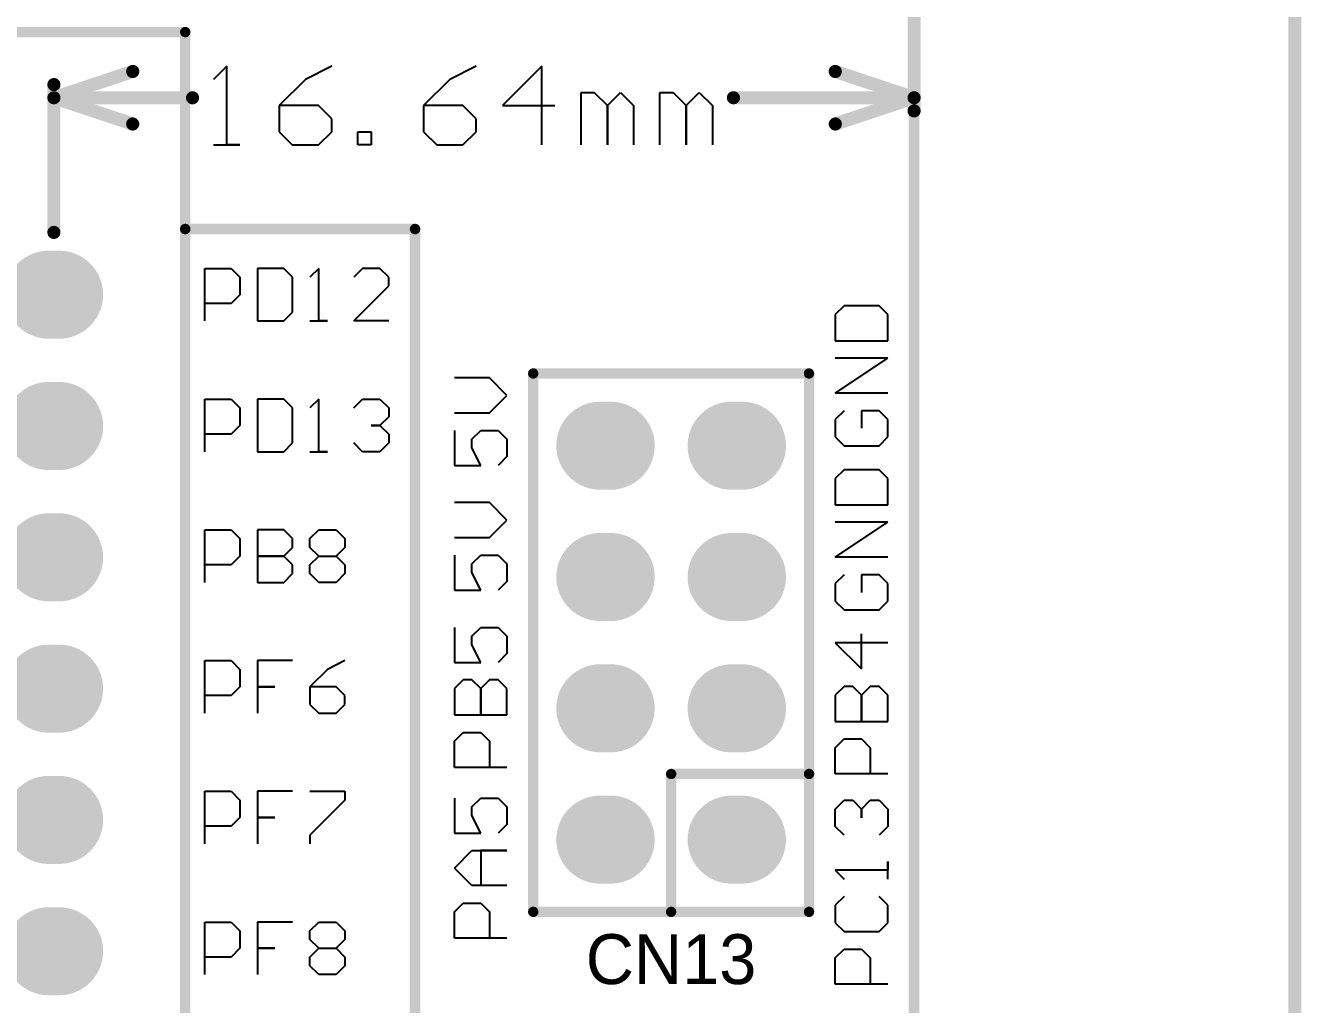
# Model space of a CAD drawing. Header units: millimetres. Extents: x -0.56 to 8.11, y -1.04 to 4.22.
# Drawn here: x 7.103 to 8.075, y 1.444 to 2.19 of the extents above; entities that cross this region are included whole.
import ezdxf

# ---------------------------------------------------------------- set-up
doc = ezdxf.new("R2010")
doc.units = ezdxf.units.MM
doc.header["$MEASUREMENT"] = 0
for name, color, linetype in [('BottomLayer', 5, 'Continuous'), ('BottomSolder', 6, 'Continuous'), ('KeepOutLayer', 6, 'Continuous'), ('MultiLayer', 9, 'Continuous'), ('PadHoleLayer', 156, 'Continuous'), ('TopLayer', 1, 'Continuous'), ('TopOverlay', 2, 'Continuous'), ('TopSolder', 216, 'Continuous')]:
    doc.layers.add(name, color=color, linetype=linetype)

# ---------------------------------------------------------------- blocks, each defined once
blk = doc.blocks.new('DC3_24P_12')
at = {"layer": 'BottomLayer', "const_width": 0.05906}
for points in [[(0.00394, 0), (-0.00394, 0)], [(0.09606, 0), (0.10394, 0)], [(-0.00394, -0.1), (0.00394, -0.1)], [(0.09606, -0.1), (0.10394, -0.1)], [(-0.00394, -0.2), (0.00394, -0.2)], [(0.09606, -0.2), (0.10394, -0.2)], [(-0.00394, -0.3), (0.00394, -0.3)], [(0.09606, -0.3), (0.10394, -0.3)], [(-0.00394, -0.4), (0.00394, -0.4)], [(0.09606, -0.4), (0.10394, -0.4)], [(-0.00394, -0.5), (0.00394, -0.5)], [(0.09606, -0.5), (0.10394, -0.5)], [(-0.00394, -0.6), (0.00394, -0.6)], [(0.09606, -0.6), (0.10394, -0.6)], [(-0.00394, -0.7), (0.00394, -0.7)], [(0.09606, -0.7), (0.10394, -0.7)], [(-0.00394, -0.8), (0.00394, -0.8)], [(0.09606, -0.8), (0.10394, -0.8)], [(-0.00394, -0.9), (0.00394, -0.9)], [(0.09606, -0.9), (0.10394, -0.9)], [(-0.00394, -1), (0.00394, -1)], [(0.09606, -1), (0.10394, -1)], [(-0.00394, -1.1), (0.00394, -1.1)], [(0.09606, -1.1), (0.10394, -1.1)]]:
    blk.add_lwpolyline(points, dxfattribs=at)
at = {"layer": 'BottomLayer', "const_width": 0.02953}
for points in [[(-0.0187, 0, 1), (0.01083, 0, 1)], [(-0.01083, 0, 1), (0.0187, 0, 1)], [(0.0813, 0, 1), (0.11083, 0, 1)], [(0.08917, 0, 1), (0.1187, 0, 1)], [(-0.0187, -0.1, 1), (0.01083, -0.1, 1)], [(-0.01083, -0.1, 1), (0.0187, -0.1, 1)], [(0.0813, -0.1, 1), (0.11083, -0.1, 1)], [(0.08917, -0.1, 1), (0.1187, -0.1, 1)], [(-0.0187, -0.2, 1), (0.01083, -0.2, 1)], [(-0.01083, -0.2, 1), (0.0187, -0.2, 1)], [(0.0813, -0.2, 1), (0.11083, -0.2, 1)], [(0.08917, -0.2, 1), (0.1187, -0.2, 1)], [(-0.0187, -0.3, 1), (0.01083, -0.3, 1)], [(-0.01083, -0.3, 1), (0.0187, -0.3, 1)], [(0.0813, -0.3, 1), (0.11083, -0.3, 1)], [(0.08917, -0.3, 1), (0.1187, -0.3, 1)], [(-0.0187, -0.4, 1), (0.01083, -0.4, 1)], [(-0.01083, -0.4, 1), (0.0187, -0.4, 1)], [(0.0813, -0.4, 1), (0.11083, -0.4, 1)], [(0.08917, -0.4, 1), (0.1187, -0.4, 1)], [(-0.0187, -0.5, 1), (0.01083, -0.5, 1)], [(-0.01083, -0.5, 1), (0.0187, -0.5, 1)], [(0.0813, -0.5, 1), (0.11083, -0.5, 1)], [(0.08917, -0.5, 1), (0.1187, -0.5, 1)], [(-0.0187, -0.6, 1), (0.01083, -0.6, 1)], [(-0.01083, -0.6, 1), (0.0187, -0.6, 1)], [(0.0813, -0.6, 1), (0.11083, -0.6, 1)], [(0.08917, -0.6, 1), (0.1187, -0.6, 1)], [(-0.0187, -0.7, 1), (0.01083, -0.7, 1)], [(-0.01083, -0.7, 1), (0.0187, -0.7, 1)], [(0.0813, -0.7, 1), (0.11083, -0.7, 1)], [(0.08917, -0.7, 1), (0.1187, -0.7, 1)], [(-0.0187, -0.8, 1), (0.01083, -0.8, 1)], [(-0.01083, -0.8, 1), (0.0187, -0.8, 1)], [(0.0813, -0.8, 1), (0.11083, -0.8, 1)], [(0.08917, -0.8, 1), (0.1187, -0.8, 1)], [(-0.0187, -0.9, 1), (0.01083, -0.9, 1)], [(-0.01083, -0.9, 1), (0.0187, -0.9, 1)], [(0.0813, -0.9, 1), (0.11083, -0.9, 1)], [(0.08917, -0.9, 1), (0.1187, -0.9, 1)], [(-0.0187, -1, 1), (0.01083, -1, 1)], [(-0.01083, -1, 1), (0.0187, -1, 1)], [(0.0813, -1, 1), (0.11083, -1, 1)], [(0.08917, -1, 1), (0.1187, -1, 1)], [(-0.0187, -1.1, 1), (0.01083, -1.1, 1)], [(-0.01083, -1.1, 1), (0.0187, -1.1, 1)], [(0.0813, -1.1, 1), (0.11083, -1.1, 1)], [(0.08917, -1.1, 1), (0.1187, -1.1, 1)]]:
    blk.add_lwpolyline(points, format="xyb", close=True, dxfattribs=at)
at = {"layer": 'BottomSolder', "const_width": 0.06706}
for points in [[(0.00394, 0), (-0.00394, 0)], [(0.09606, 0), (0.10394, 0)], [(-0.00394, -0.1), (0.00394, -0.1)], [(0.09606, -0.1), (0.10394, -0.1)], [(-0.00394, -0.2), (0.00394, -0.2)], [(0.09606, -0.2), (0.10394, -0.2)], [(-0.00394, -0.3), (0.00394, -0.3)], [(0.09606, -0.3), (0.10394, -0.3)], [(-0.00394, -0.4), (0.00394, -0.4)], [(0.09606, -0.4), (0.10394, -0.4)], [(-0.00394, -0.5), (0.00394, -0.5)], [(0.09606, -0.5), (0.10394, -0.5)], [(-0.00394, -0.6), (0.00394, -0.6)], [(0.09606, -0.6), (0.10394, -0.6)], [(-0.00394, -0.7), (0.00394, -0.7)], [(0.09606, -0.7), (0.10394, -0.7)], [(-0.00394, -0.8), (0.00394, -0.8)], [(0.09606, -0.8), (0.10394, -0.8)], [(-0.00394, -0.9), (0.00394, -0.9)], [(0.09606, -0.9), (0.10394, -0.9)], [(-0.00394, -1), (0.00394, -1)], [(0.09606, -1), (0.10394, -1)], [(-0.00394, -1.1), (0.00394, -1.1)], [(0.09606, -1.1), (0.10394, -1.1)]]:
    blk.add_lwpolyline(points, dxfattribs=at)
at = {"layer": 'BottomSolder', "const_width": 0.03353}
for points in [[(-0.0207, 0, 1), (0.01283, 0, 1)], [(-0.01283, 0, 1), (0.0207, 0, 1)], [(0.0793, 0, 1), (0.11283, 0, 1)], [(0.08717, 0, 1), (0.1207, 0, 1)], [(-0.0207, -0.1, 1), (0.01283, -0.1, 1)], [(-0.01283, -0.1, 1), (0.0207, -0.1, 1)], [(0.0793, -0.1, 1), (0.11283, -0.1, 1)], [(0.08717, -0.1, 1), (0.1207, -0.1, 1)], [(-0.0207, -0.2, 1), (0.01283, -0.2, 1)], [(-0.01283, -0.2, 1), (0.0207, -0.2, 1)], [(0.0793, -0.2, 1), (0.11283, -0.2, 1)], [(0.08717, -0.2, 1), (0.1207, -0.2, 1)], [(-0.0207, -0.3, 1), (0.01283, -0.3, 1)], [(-0.01283, -0.3, 1), (0.0207, -0.3, 1)], [(0.0793, -0.3, 1), (0.11283, -0.3, 1)], [(0.08717, -0.3, 1), (0.1207, -0.3, 1)], [(-0.0207, -0.4, 1), (0.01283, -0.4, 1)], [(-0.01283, -0.4, 1), (0.0207, -0.4, 1)], [(0.0793, -0.4, 1), (0.11283, -0.4, 1)], [(0.08717, -0.4, 1), (0.1207, -0.4, 1)], [(-0.0207, -0.5, 1), (0.01283, -0.5, 1)], [(-0.01283, -0.5, 1), (0.0207, -0.5, 1)], [(0.0793, -0.5, 1), (0.11283, -0.5, 1)], [(0.08717, -0.5, 1), (0.1207, -0.5, 1)], [(-0.0207, -0.6, 1), (0.01283, -0.6, 1)], [(-0.01283, -0.6, 1), (0.0207, -0.6, 1)], [(0.0793, -0.6, 1), (0.11283, -0.6, 1)], [(0.08717, -0.6, 1), (0.1207, -0.6, 1)], [(-0.0207, -0.7, 1), (0.01283, -0.7, 1)], [(-0.01283, -0.7, 1), (0.0207, -0.7, 1)], [(0.0793, -0.7, 1), (0.11283, -0.7, 1)], [(0.08717, -0.7, 1), (0.1207, -0.7, 1)], [(-0.0207, -0.8, 1), (0.01283, -0.8, 1)], [(-0.01283, -0.8, 1), (0.0207, -0.8, 1)], [(0.0793, -0.8, 1), (0.11283, -0.8, 1)], [(0.08717, -0.8, 1), (0.1207, -0.8, 1)], [(-0.0207, -0.9, 1), (0.01283, -0.9, 1)], [(-0.01283, -0.9, 1), (0.0207, -0.9, 1)], [(0.0793, -0.9, 1), (0.11283, -0.9, 1)], [(0.08717, -0.9, 1), (0.1207, -0.9, 1)], [(-0.0207, -1, 1), (0.01283, -1, 1)], [(-0.01283, -1, 1), (0.0207, -1, 1)], [(0.0793, -1, 1), (0.11283, -1, 1)], [(0.08717, -1, 1), (0.1207, -1, 1)], [(-0.0207, -1.1, 1), (0.01283, -1.1, 1)], [(-0.01283, -1.1, 1), (0.0207, -1.1, 1)], [(0.0793, -1.1, 1), (0.11283, -1.1, 1)], [(0.08717, -1.1, 1), (0.1207, -1.1, 1)]]:
    blk.add_lwpolyline(points, format="xyb", close=True, dxfattribs=at)
at = {"layer": 'MultiLayer', "const_width": 0.05906}
for points in [[(0.00394, 0), (-0.00394, 0)], [(0.09606, 0), (0.10394, 0)], [(-0.00394, -0.1), (0.00394, -0.1)], [(0.09606, -0.1), (0.10394, -0.1)], [(-0.00394, -0.2), (0.00394, -0.2)], [(0.09606, -0.2), (0.10394, -0.2)], [(-0.00394, -0.3), (0.00394, -0.3)], [(0.09606, -0.3), (0.10394, -0.3)], [(-0.00394, -0.4), (0.00394, -0.4)], [(0.09606, -0.4), (0.10394, -0.4)], [(-0.00394, -0.5), (0.00394, -0.5)], [(0.09606, -0.5), (0.10394, -0.5)], [(-0.00394, -0.6), (0.00394, -0.6)], [(0.09606, -0.6), (0.10394, -0.6)], [(-0.00394, -0.7), (0.00394, -0.7)], [(0.09606, -0.7), (0.10394, -0.7)], [(-0.00394, -0.8), (0.00394, -0.8)], [(0.09606, -0.8), (0.10394, -0.8)], [(-0.00394, -0.9), (0.00394, -0.9)], [(0.09606, -0.9), (0.10394, -0.9)], [(-0.00394, -1), (0.00394, -1)], [(0.09606, -1), (0.10394, -1)], [(-0.00394, -1.1), (0.00394, -1.1)], [(0.09606, -1.1), (0.10394, -1.1)]]:
    blk.add_lwpolyline(points, dxfattribs=at)
at = {"layer": 'MultiLayer', "const_width": 0.02953}
for points in [[(-0.0187, 0, 1), (0.01083, 0, 1)], [(-0.01083, 0, 1), (0.0187, 0, 1)], [(0.0813, 0, 1), (0.11083, 0, 1)], [(0.08917, 0, 1), (0.1187, 0, 1)], [(-0.0187, -0.1, 1), (0.01083, -0.1, 1)], [(-0.01083, -0.1, 1), (0.0187, -0.1, 1)], [(0.0813, -0.1, 1), (0.11083, -0.1, 1)], [(0.08917, -0.1, 1), (0.1187, -0.1, 1)], [(-0.0187, -0.2, 1), (0.01083, -0.2, 1)], [(-0.01083, -0.2, 1), (0.0187, -0.2, 1)], [(0.0813, -0.2, 1), (0.11083, -0.2, 1)], [(0.08917, -0.2, 1), (0.1187, -0.2, 1)], [(-0.0187, -0.3, 1), (0.01083, -0.3, 1)], [(-0.01083, -0.3, 1), (0.0187, -0.3, 1)], [(0.0813, -0.3, 1), (0.11083, -0.3, 1)], [(0.08917, -0.3, 1), (0.1187, -0.3, 1)], [(-0.0187, -0.4, 1), (0.01083, -0.4, 1)], [(-0.01083, -0.4, 1), (0.0187, -0.4, 1)], [(0.0813, -0.4, 1), (0.11083, -0.4, 1)], [(0.08917, -0.4, 1), (0.1187, -0.4, 1)], [(-0.0187, -0.5, 1), (0.01083, -0.5, 1)], [(-0.01083, -0.5, 1), (0.0187, -0.5, 1)], [(0.0813, -0.5, 1), (0.11083, -0.5, 1)], [(0.08917, -0.5, 1), (0.1187, -0.5, 1)], [(-0.0187, -0.6, 1), (0.01083, -0.6, 1)], [(-0.01083, -0.6, 1), (0.0187, -0.6, 1)], [(0.0813, -0.6, 1), (0.11083, -0.6, 1)], [(0.08917, -0.6, 1), (0.1187, -0.6, 1)], [(-0.0187, -0.7, 1), (0.01083, -0.7, 1)], [(-0.01083, -0.7, 1), (0.0187, -0.7, 1)], [(0.0813, -0.7, 1), (0.11083, -0.7, 1)], [(0.08917, -0.7, 1), (0.1187, -0.7, 1)], [(-0.0187, -0.8, 1), (0.01083, -0.8, 1)], [(-0.01083, -0.8, 1), (0.0187, -0.8, 1)], [(0.0813, -0.8, 1), (0.11083, -0.8, 1)], [(0.08917, -0.8, 1), (0.1187, -0.8, 1)], [(-0.0187, -0.9, 1), (0.01083, -0.9, 1)], [(-0.01083, -0.9, 1), (0.0187, -0.9, 1)], [(0.0813, -0.9, 1), (0.11083, -0.9, 1)], [(0.08917, -0.9, 1), (0.1187, -0.9, 1)], [(-0.0187, -1, 1), (0.01083, -1, 1)], [(-0.01083, -1, 1), (0.0187, -1, 1)], [(0.0813, -1, 1), (0.11083, -1, 1)], [(0.08917, -1, 1), (0.1187, -1, 1)], [(-0.0187, -1.1, 1), (0.01083, -1.1, 1)], [(-0.01083, -1.1, 1), (0.0187, -1.1, 1)], [(0.0813, -1.1, 1), (0.11083, -1.1, 1)], [(0.08917, -1.1, 1), (0.1187, -1.1, 1)]]:
    blk.add_lwpolyline(points, format="xyb", close=True, dxfattribs=at)
at = {"layer": 'PadHoleLayer', "const_width": 0.01969}
for points in [[(-0.00984, 0, 1), (0.00984, 0, 1)], [(0.09016, 0, 1), (0.10984, 0, 1)], [(-0.00984, -0.1, 1), (0.00984, -0.1, 1)], [(0.09016, -0.1, 1), (0.10984, -0.1, 1)], [(-0.00984, -0.2, 1), (0.00984, -0.2, 1)], [(0.09016, -0.2, 1), (0.10984, -0.2, 1)], [(-0.00984, -0.3, 1), (0.00984, -0.3, 1)], [(0.09016, -0.3, 1), (0.10984, -0.3, 1)], [(-0.00984, -0.4, 1), (0.00984, -0.4, 1)], [(0.09016, -0.4, 1), (0.10984, -0.4, 1)], [(-0.00984, -0.5, 1), (0.00984, -0.5, 1)], [(0.09016, -0.5, 1), (0.10984, -0.5, 1)], [(-0.00984, -0.6, 1), (0.00984, -0.6, 1)], [(0.09016, -0.6, 1), (0.10984, -0.6, 1)], [(-0.00984, -0.7, 1), (0.00984, -0.7, 1)], [(0.09016, -0.7, 1), (0.10984, -0.7, 1)], [(-0.00984, -0.8, 1), (0.00984, -0.8, 1)], [(0.09016, -0.8, 1), (0.10984, -0.8, 1)], [(-0.00984, -0.9, 1), (0.00984, -0.9, 1)], [(0.09016, -0.9, 1), (0.10984, -0.9, 1)], [(-0.00984, -1, 1), (0.00984, -1, 1)], [(0.09016, -1, 1), (0.10984, -1, 1)], [(-0.00984, -1.1, 1), (0.00984, -1.1, 1)], [(0.09016, -1.1, 1), (0.10984, -1.1, 1)]]:
    blk.add_lwpolyline(points, format="xyb", close=True, dxfattribs=at)
at = {"layer": 'TopLayer', "const_width": 0.05906}
for points in [[(0.00394, 0), (-0.00394, 0)], [(0.09606, 0), (0.10394, 0)], [(-0.00394, -0.1), (0.00394, -0.1)], [(0.09606, -0.1), (0.10394, -0.1)], [(-0.00394, -0.2), (0.00394, -0.2)], [(0.09606, -0.2), (0.10394, -0.2)], [(-0.00394, -0.3), (0.00394, -0.3)], [(0.09606, -0.3), (0.10394, -0.3)], [(-0.00394, -0.4), (0.00394, -0.4)], [(0.09606, -0.4), (0.10394, -0.4)], [(-0.00394, -0.5), (0.00394, -0.5)], [(0.09606, -0.5), (0.10394, -0.5)], [(-0.00394, -0.6), (0.00394, -0.6)], [(0.09606, -0.6), (0.10394, -0.6)], [(-0.00394, -0.7), (0.00394, -0.7)], [(0.09606, -0.7), (0.10394, -0.7)], [(-0.00394, -0.8), (0.00394, -0.8)], [(0.09606, -0.8), (0.10394, -0.8)], [(-0.00394, -0.9), (0.00394, -0.9)], [(0.09606, -0.9), (0.10394, -0.9)], [(-0.00394, -1), (0.00394, -1)], [(0.09606, -1), (0.10394, -1)], [(-0.00394, -1.1), (0.00394, -1.1)], [(0.09606, -1.1), (0.10394, -1.1)]]:
    blk.add_lwpolyline(points, dxfattribs=at)
at = {"layer": 'TopLayer', "const_width": 0.02953}
for points in [[(-0.0187, 0, 1), (0.01083, 0, 1)], [(-0.01083, 0, 1), (0.0187, 0, 1)], [(0.0813, 0, 1), (0.11083, 0, 1)], [(0.08917, 0, 1), (0.1187, 0, 1)], [(-0.0187, -0.1, 1), (0.01083, -0.1, 1)], [(-0.01083, -0.1, 1), (0.0187, -0.1, 1)], [(0.0813, -0.1, 1), (0.11083, -0.1, 1)], [(0.08917, -0.1, 1), (0.1187, -0.1, 1)], [(-0.0187, -0.2, 1), (0.01083, -0.2, 1)], [(-0.01083, -0.2, 1), (0.0187, -0.2, 1)], [(0.0813, -0.2, 1), (0.11083, -0.2, 1)], [(0.08917, -0.2, 1), (0.1187, -0.2, 1)], [(-0.0187, -0.3, 1), (0.01083, -0.3, 1)], [(-0.01083, -0.3, 1), (0.0187, -0.3, 1)], [(0.0813, -0.3, 1), (0.11083, -0.3, 1)], [(0.08917, -0.3, 1), (0.1187, -0.3, 1)], [(-0.0187, -0.4, 1), (0.01083, -0.4, 1)], [(-0.01083, -0.4, 1), (0.0187, -0.4, 1)], [(0.0813, -0.4, 1), (0.11083, -0.4, 1)], [(0.08917, -0.4, 1), (0.1187, -0.4, 1)], [(-0.0187, -0.5, 1), (0.01083, -0.5, 1)], [(-0.01083, -0.5, 1), (0.0187, -0.5, 1)], [(0.0813, -0.5, 1), (0.11083, -0.5, 1)], [(0.08917, -0.5, 1), (0.1187, -0.5, 1)], [(-0.0187, -0.6, 1), (0.01083, -0.6, 1)], [(-0.01083, -0.6, 1), (0.0187, -0.6, 1)], [(0.0813, -0.6, 1), (0.11083, -0.6, 1)], [(0.08917, -0.6, 1), (0.1187, -0.6, 1)], [(-0.0187, -0.7, 1), (0.01083, -0.7, 1)], [(-0.01083, -0.7, 1), (0.0187, -0.7, 1)], [(0.0813, -0.7, 1), (0.11083, -0.7, 1)], [(0.08917, -0.7, 1), (0.1187, -0.7, 1)], [(-0.0187, -0.8, 1), (0.01083, -0.8, 1)], [(-0.01083, -0.8, 1), (0.0187, -0.8, 1)], [(0.0813, -0.8, 1), (0.11083, -0.8, 1)], [(0.08917, -0.8, 1), (0.1187, -0.8, 1)], [(-0.0187, -0.9, 1), (0.01083, -0.9, 1)], [(-0.01083, -0.9, 1), (0.0187, -0.9, 1)], [(0.0813, -0.9, 1), (0.11083, -0.9, 1)], [(0.08917, -0.9, 1), (0.1187, -0.9, 1)], [(-0.0187, -1, 1), (0.01083, -1, 1)], [(-0.01083, -1, 1), (0.0187, -1, 1)], [(0.0813, -1, 1), (0.11083, -1, 1)], [(0.08917, -1, 1), (0.1187, -1, 1)], [(-0.0187, -1.1, 1), (0.01083, -1.1, 1)], [(-0.01083, -1.1, 1), (0.0187, -1.1, 1)], [(0.0813, -1.1, 1), (0.11083, -1.1, 1)], [(0.08917, -1.1, 1), (0.1187, -1.1, 1)]]:
    blk.add_lwpolyline(points, format="xyb", close=True, dxfattribs=at)
at = {"layer": 'TopOverlay'}
for p, q in [((-0.075, -0.025), (-0.075, 0.025)), ((-0.075, 0.025), (-0.05, 0)), ((-0.05, 0), (-0.075, -0.025))]:
    blk.add_line(p, q, dxfattribs=at)
at = {"layer": 'TopOverlay', "const_width": 0.00787}
for points in [[(-0.1, 0.2), (0.2, 0.2)], [(-0.1, 0.1), (-0.1, 0.2)], [(0.2, -1.3), (0.2, 0.2)], [(-0.1, 0), (-0.1, 0.1)], [(-0.1, -1.3), (-0.1, 0)], [(-0.1, -1.3), (0.2, -1.3)]]:
    blk.add_lwpolyline(points, dxfattribs=at)
at = {"layer": 'TopOverlay', "const_width": 0.00394}
for points in [[(-0.10197, 0.2, 1), (-0.09803, 0.2, 1)], [(-0.10197, 0.2, 1), (-0.09803, 0.2, 1)], [(0.19803, 0.2, 1), (0.20197, 0.2, 1)], [(0.19803, 0.2, 1), (0.20197, 0.2, 1)], [(-0.10197, 0.1, 1), (-0.09803, 0.1, 1)], [(-0.10197, 0.1, 1), (-0.09803, 0.1, 1)], [(-0.10197, 0, 1), (-0.09803, 0, 1)], [(-0.10197, 0, 1), (-0.09803, 0, 1)], [(-0.10197, -1.3, 1), (-0.09803, -1.3, 1)], [(-0.10197, -1.3, 1), (-0.09803, -1.3, 1)], [(0.19803, -1.3, 1), (0.20197, -1.3, 1)], [(0.19803, -1.3, 1), (0.20197, -1.3, 1)]]:
    blk.add_lwpolyline(points, format="xyb", close=True, dxfattribs=at)
at = {"layer": 'TopOverlay'}
blk.add_solid([(-0.1, -0.65), (-0.05, -0.65), (-0.1, -0.45), (-0.05, -0.45)], dxfattribs=at)
at = {"layer": 'TopSolder', "const_width": 0.06706}
for points in [[(0.00394, 0), (-0.00394, 0)], [(0.09606, 0), (0.10394, 0)], [(-0.00394, -0.1), (0.00394, -0.1)], [(0.09606, -0.1), (0.10394, -0.1)], [(-0.00394, -0.2), (0.00394, -0.2)], [(0.09606, -0.2), (0.10394, -0.2)], [(-0.00394, -0.3), (0.00394, -0.3)], [(0.09606, -0.3), (0.10394, -0.3)], [(-0.00394, -0.4), (0.00394, -0.4)], [(0.09606, -0.4), (0.10394, -0.4)], [(-0.00394, -0.5), (0.00394, -0.5)], [(0.09606, -0.5), (0.10394, -0.5)], [(-0.00394, -0.6), (0.00394, -0.6)], [(0.09606, -0.6), (0.10394, -0.6)], [(-0.00394, -0.7), (0.00394, -0.7)], [(0.09606, -0.7), (0.10394, -0.7)], [(-0.00394, -0.8), (0.00394, -0.8)], [(0.09606, -0.8), (0.10394, -0.8)], [(-0.00394, -0.9), (0.00394, -0.9)], [(0.09606, -0.9), (0.10394, -0.9)], [(-0.00394, -1), (0.00394, -1)], [(0.09606, -1), (0.10394, -1)], [(-0.00394, -1.1), (0.00394, -1.1)], [(0.09606, -1.1), (0.10394, -1.1)]]:
    blk.add_lwpolyline(points, dxfattribs=at)
at = {"layer": 'TopSolder', "const_width": 0.03353}
for points in [[(-0.0207, 0, 1), (0.01283, 0, 1)], [(-0.01283, 0, 1), (0.0207, 0, 1)], [(0.0793, 0, 1), (0.11283, 0, 1)], [(0.08717, 0, 1), (0.1207, 0, 1)], [(-0.0207, -0.1, 1), (0.01283, -0.1, 1)], [(-0.01283, -0.1, 1), (0.0207, -0.1, 1)], [(0.0793, -0.1, 1), (0.11283, -0.1, 1)], [(0.08717, -0.1, 1), (0.1207, -0.1, 1)], [(-0.0207, -0.2, 1), (0.01283, -0.2, 1)], [(-0.01283, -0.2, 1), (0.0207, -0.2, 1)], [(0.0793, -0.2, 1), (0.11283, -0.2, 1)], [(0.08717, -0.2, 1), (0.1207, -0.2, 1)], [(-0.0207, -0.3, 1), (0.01283, -0.3, 1)], [(-0.01283, -0.3, 1), (0.0207, -0.3, 1)], [(0.0793, -0.3, 1), (0.11283, -0.3, 1)], [(0.08717, -0.3, 1), (0.1207, -0.3, 1)], [(-0.0207, -0.4, 1), (0.01283, -0.4, 1)], [(-0.01283, -0.4, 1), (0.0207, -0.4, 1)], [(0.0793, -0.4, 1), (0.11283, -0.4, 1)], [(0.08717, -0.4, 1), (0.1207, -0.4, 1)], [(-0.0207, -0.5, 1), (0.01283, -0.5, 1)], [(-0.01283, -0.5, 1), (0.0207, -0.5, 1)], [(0.0793, -0.5, 1), (0.11283, -0.5, 1)], [(0.08717, -0.5, 1), (0.1207, -0.5, 1)], [(-0.0207, -0.6, 1), (0.01283, -0.6, 1)], [(-0.01283, -0.6, 1), (0.0207, -0.6, 1)], [(0.0793, -0.6, 1), (0.11283, -0.6, 1)], [(0.08717, -0.6, 1), (0.1207, -0.6, 1)], [(-0.0207, -0.7, 1), (0.01283, -0.7, 1)], [(-0.01283, -0.7, 1), (0.0207, -0.7, 1)], [(0.0793, -0.7, 1), (0.11283, -0.7, 1)], [(0.08717, -0.7, 1), (0.1207, -0.7, 1)], [(-0.0207, -0.8, 1), (0.01283, -0.8, 1)], [(-0.01283, -0.8, 1), (0.0207, -0.8, 1)], [(0.0793, -0.8, 1), (0.11283, -0.8, 1)], [(0.08717, -0.8, 1), (0.1207, -0.8, 1)], [(-0.0207, -0.9, 1), (0.01283, -0.9, 1)], [(-0.01283, -0.9, 1), (0.0207, -0.9, 1)], [(0.0793, -0.9, 1), (0.11283, -0.9, 1)], [(0.08717, -0.9, 1), (0.1207, -0.9, 1)], [(-0.0207, -1, 1), (0.01283, -1, 1)], [(-0.01283, -1, 1), (0.0207, -1, 1)], [(0.0793, -1, 1), (0.11283, -1, 1)], [(0.08717, -1, 1), (0.1207, -1, 1)], [(-0.0207, -1.1, 1), (0.01283, -1.1, 1)], [(-0.01283, -1.1, 1), (0.0207, -1.1, 1)], [(0.0793, -1.1, 1), (0.11283, -1.1, 1)], [(0.08717, -1.1, 1), (0.1207, -1.1, 1)]]:
    blk.add_lwpolyline(points, format="xyb", close=True, dxfattribs=at)
blk = doc.blocks.new('CON2X4_2_54MM__24')
at = {"layer": 'BottomLayer', "const_width": 0.05906}
for points in [[(0.00394, 0), (-0.00394, 0)], [(0.10394, 0), (0.09606, 0)], [(0.00394, -0.1), (-0.00394, -0.1)], [(0.10394, -0.1), (0.09606, -0.1)], [(0.00394, -0.2), (-0.00394, -0.2)], [(0.10394, -0.2), (0.09606, -0.2)], [(0.00394, -0.3), (-0.00394, -0.3)], [(0.10394, -0.3), (0.09606, -0.3)]]:
    blk.add_lwpolyline(points, dxfattribs=at)
at = {"layer": 'BottomLayer', "const_width": 0.02953}
for points in [[(-0.0187, 0, 1), (0.01083, 0, 1)], [(-0.01083, 0, 1), (0.0187, 0, 1)], [(0.0813, 0, 1), (0.11083, 0, 1)], [(0.08917, 0, 1), (0.1187, 0, 1)], [(-0.0187, -0.1, 1), (0.01083, -0.1, 1)], [(-0.01083, -0.1, 1), (0.0187, -0.1, 1)], [(0.0813, -0.1, 1), (0.11083, -0.1, 1)], [(0.08917, -0.1, 1), (0.1187, -0.1, 1)], [(-0.0187, -0.2, 1), (0.01083, -0.2, 1)], [(-0.01083, -0.2, 1), (0.0187, -0.2, 1)], [(0.0813, -0.2, 1), (0.11083, -0.2, 1)], [(0.08917, -0.2, 1), (0.1187, -0.2, 1)], [(-0.0187, -0.3, 1), (0.01083, -0.3, 1)], [(-0.01083, -0.3, 1), (0.0187, -0.3, 1)], [(0.0813, -0.3, 1), (0.11083, -0.3, 1)], [(0.08917, -0.3, 1), (0.1187, -0.3, 1)]]:
    blk.add_lwpolyline(points, format="xyb", close=True, dxfattribs=at)
at = {"layer": 'BottomSolder', "const_width": 0.06706}
for points in [[(0.00394, 0), (-0.00394, 0)], [(0.10394, 0), (0.09606, 0)], [(0.00394, -0.1), (-0.00394, -0.1)], [(0.10394, -0.1), (0.09606, -0.1)], [(0.00394, -0.2), (-0.00394, -0.2)], [(0.10394, -0.2), (0.09606, -0.2)], [(0.00394, -0.3), (-0.00394, -0.3)], [(0.10394, -0.3), (0.09606, -0.3)]]:
    blk.add_lwpolyline(points, dxfattribs=at)
at = {"layer": 'BottomSolder', "const_width": 0.03353}
for points in [[(-0.0207, 0, 1), (0.01283, 0, 1)], [(-0.01283, 0, 1), (0.0207, 0, 1)], [(0.0793, 0, 1), (0.11283, 0, 1)], [(0.08717, 0, 1), (0.1207, 0, 1)], [(-0.0207, -0.1, 1), (0.01283, -0.1, 1)], [(-0.01283, -0.1, 1), (0.0207, -0.1, 1)], [(0.0793, -0.1, 1), (0.11283, -0.1, 1)], [(0.08717, -0.1, 1), (0.1207, -0.1, 1)], [(-0.0207, -0.2, 1), (0.01283, -0.2, 1)], [(-0.01283, -0.2, 1), (0.0207, -0.2, 1)], [(0.0793, -0.2, 1), (0.11283, -0.2, 1)], [(0.08717, -0.2, 1), (0.1207, -0.2, 1)], [(-0.0207, -0.3, 1), (0.01283, -0.3, 1)], [(-0.01283, -0.3, 1), (0.0207, -0.3, 1)], [(0.0793, -0.3, 1), (0.11283, -0.3, 1)], [(0.08717, -0.3, 1), (0.1207, -0.3, 1)]]:
    blk.add_lwpolyline(points, format="xyb", close=True, dxfattribs=at)
at = {"layer": 'MultiLayer', "const_width": 0.05906}
for points in [[(0.00394, 0), (-0.00394, 0)], [(0.10394, 0), (0.09606, 0)], [(0.00394, -0.1), (-0.00394, -0.1)], [(0.10394, -0.1), (0.09606, -0.1)], [(0.00394, -0.2), (-0.00394, -0.2)], [(0.10394, -0.2), (0.09606, -0.2)], [(0.00394, -0.3), (-0.00394, -0.3)], [(0.10394, -0.3), (0.09606, -0.3)]]:
    blk.add_lwpolyline(points, dxfattribs=at)
at = {"layer": 'MultiLayer', "const_width": 0.02953}
for points in [[(-0.0187, 0, 1), (0.01083, 0, 1)], [(-0.01083, 0, 1), (0.0187, 0, 1)], [(0.0813, 0, 1), (0.11083, 0, 1)], [(0.08917, 0, 1), (0.1187, 0, 1)], [(-0.0187, -0.1, 1), (0.01083, -0.1, 1)], [(-0.01083, -0.1, 1), (0.0187, -0.1, 1)], [(0.0813, -0.1, 1), (0.11083, -0.1, 1)], [(0.08917, -0.1, 1), (0.1187, -0.1, 1)], [(-0.0187, -0.2, 1), (0.01083, -0.2, 1)], [(-0.01083, -0.2, 1), (0.0187, -0.2, 1)], [(0.0813, -0.2, 1), (0.11083, -0.2, 1)], [(0.08917, -0.2, 1), (0.1187, -0.2, 1)], [(-0.0187, -0.3, 1), (0.01083, -0.3, 1)], [(-0.01083, -0.3, 1), (0.0187, -0.3, 1)], [(0.0813, -0.3, 1), (0.11083, -0.3, 1)], [(0.08917, -0.3, 1), (0.1187, -0.3, 1)]]:
    blk.add_lwpolyline(points, format="xyb", close=True, dxfattribs=at)
at = {"layer": 'PadHoleLayer', "const_width": 0.01969}
for points in [[(-0.00984, 0, 1), (0.00984, 0, 1)], [(0.09016, 0, 1), (0.10984, 0, 1)], [(-0.00984, -0.1, 1), (0.00984, -0.1, 1)], [(0.09016, -0.1, 1), (0.10984, -0.1, 1)], [(-0.00984, -0.2, 1), (0.00984, -0.2, 1)], [(0.09016, -0.2, 1), (0.10984, -0.2, 1)], [(-0.00984, -0.3, 1), (0.00984, -0.3, 1)], [(0.09016, -0.3, 1), (0.10984, -0.3, 1)]]:
    blk.add_lwpolyline(points, format="xyb", close=True, dxfattribs=at)
at = {"layer": 'TopLayer', "const_width": 0.05906}
for points in [[(0.00394, 0), (-0.00394, 0)], [(0.10394, 0), (0.09606, 0)], [(0.00394, -0.1), (-0.00394, -0.1)], [(0.10394, -0.1), (0.09606, -0.1)], [(0.00394, -0.2), (-0.00394, -0.2)], [(0.10394, -0.2), (0.09606, -0.2)], [(0.00394, -0.3), (-0.00394, -0.3)], [(0.10394, -0.3), (0.09606, -0.3)]]:
    blk.add_lwpolyline(points, dxfattribs=at)
at = {"layer": 'TopLayer', "const_width": 0.02953}
for points in [[(-0.0187, 0, 1), (0.01083, 0, 1)], [(-0.01083, 0, 1), (0.0187, 0, 1)], [(0.0813, 0, 1), (0.11083, 0, 1)], [(0.08917, 0, 1), (0.1187, 0, 1)], [(-0.0187, -0.1, 1), (0.01083, -0.1, 1)], [(-0.01083, -0.1, 1), (0.0187, -0.1, 1)], [(0.0813, -0.1, 1), (0.11083, -0.1, 1)], [(0.08917, -0.1, 1), (0.1187, -0.1, 1)], [(-0.0187, -0.2, 1), (0.01083, -0.2, 1)], [(-0.01083, -0.2, 1), (0.0187, -0.2, 1)], [(0.0813, -0.2, 1), (0.11083, -0.2, 1)], [(0.08917, -0.2, 1), (0.1187, -0.2, 1)], [(-0.0187, -0.3, 1), (0.01083, -0.3, 1)], [(-0.01083, -0.3, 1), (0.0187, -0.3, 1)], [(0.0813, -0.3, 1), (0.11083, -0.3, 1)], [(0.08917, -0.3, 1), (0.1187, -0.3, 1)]]:
    blk.add_lwpolyline(points, format="xyb", close=True, dxfattribs=at)
at = {"layer": 'TopOverlay', "const_width": 0.00787}
for points in [[(0.155, 0.055), (-0.055, 0.055)], [(-0.055, 0.055), (-0.055, -0.355)], [(0.05, 0.055), (0.05, -0.05)], [(0.155, 0.055), (0.155, -0.355)], [(0.05, -0.05), (-0.055, -0.05)], [(0.155, -0.355), (-0.055, -0.355)]]:
    blk.add_lwpolyline(points, dxfattribs=at)
at = {"layer": 'TopOverlay', "const_width": 0.00394}
for points in [[(-0.05697, 0.055, 1), (-0.05303, 0.055, 1)], [(-0.05697, 0.055, 1), (-0.05303, 0.055, 1)], [(0.04803, 0.055, 1), (0.05197, 0.055, 1)], [(0.15303, 0.055, 1), (0.15697, 0.055, 1)], [(0.15303, 0.055, 1), (0.15697, 0.055, 1)], [(-0.05697, -0.05, 1), (-0.05303, -0.05, 1)], [(0.04803, -0.05, 1), (0.05197, -0.05, 1)], [(0.04803, -0.05, 1), (0.05197, -0.05, 1)], [(-0.05697, -0.355, 1), (-0.05303, -0.355, 1)], [(-0.05697, -0.355, 1), (-0.05303, -0.355, 1)], [(0.15303, -0.355, 1), (0.15697, -0.355, 1)], [(0.15303, -0.355, 1), (0.15697, -0.355, 1)]]:
    blk.add_lwpolyline(points, format="xyb", close=True, dxfattribs=at)
at = {"layer": 'TopSolder', "const_width": 0.06706}
for points in [[(0.00394, 0), (-0.00394, 0)], [(0.10394, 0), (0.09606, 0)], [(0.00394, -0.1), (-0.00394, -0.1)], [(0.10394, -0.1), (0.09606, -0.1)], [(0.00394, -0.2), (-0.00394, -0.2)], [(0.10394, -0.2), (0.09606, -0.2)], [(0.00394, -0.3), (-0.00394, -0.3)], [(0.10394, -0.3), (0.09606, -0.3)]]:
    blk.add_lwpolyline(points, dxfattribs=at)
at = {"layer": 'TopSolder', "const_width": 0.03353}
for points in [[(-0.0207, 0, 1), (0.01283, 0, 1)], [(-0.01283, 0, 1), (0.0207, 0, 1)], [(0.0793, 0, 1), (0.11283, 0, 1)], [(0.08717, 0, 1), (0.1207, 0, 1)], [(-0.0207, -0.1, 1), (0.01283, -0.1, 1)], [(-0.01283, -0.1, 1), (0.0207, -0.1, 1)], [(0.0793, -0.1, 1), (0.11283, -0.1, 1)], [(0.08717, -0.1, 1), (0.1207, -0.1, 1)], [(-0.0207, -0.2, 1), (0.01283, -0.2, 1)], [(-0.01283, -0.2, 1), (0.0207, -0.2, 1)], [(0.0793, -0.2, 1), (0.11283, -0.2, 1)], [(0.08717, -0.2, 1), (0.1207, -0.2, 1)], [(-0.0207, -0.3, 1), (0.01283, -0.3, 1)], [(-0.01283, -0.3, 1), (0.0207, -0.3, 1)], [(0.0793, -0.3, 1), (0.11283, -0.3, 1)], [(0.08717, -0.3, 1), (0.1207, -0.3, 1)]]:
    blk.add_lwpolyline(points, format="xyb", close=True, dxfattribs=at)

msp = doc.modelspace()

# ---------------------------------------------------------------- linework, layer by layer
at = {"layer": 'KeepOutLayer'}
for p, q in [((7.25656, 2.15899), (7.24656, 2.14899)), ((7.25656, 2.09901), (7.25656, 2.15899)), ((7.33653, 2.15899), (7.31654, 2.14899)), ((7.4465, 2.15899), (7.4265, 2.14899)), ((7.49648, 2.15899), (7.46649, 2.129)), ((7.49648, 2.09901), (7.49648, 2.15899)), ((7.31654, 2.14899), (7.29655, 2.129)), ((7.4265, 2.14899), (7.40651, 2.129)), ((7.52647, 2.09901), (7.52647, 2.139)), ((7.52647, 2.139), (7.53647, 2.139)), ((7.53647, 2.139), (7.54646, 2.129)), ((7.54646, 2.129), (7.55646, 2.139)), ((7.55646, 2.139), (7.56646, 2.129)), ((7.58645, 2.09901), (7.58645, 2.139)), ((7.58645, 2.139), (7.59645, 2.139)), ((7.59645, 2.139), (7.60644, 2.129)), ((7.60644, 2.129), (7.61644, 2.139)), ((7.61644, 2.139), (7.62644, 2.129)), ((7.29655, 2.129), (7.29655, 2.10901)), ((7.32654, 2.129), (7.29655, 2.129)), ((7.33653, 2.119), (7.32654, 2.129)), ((7.40651, 2.129), (7.40651, 2.10901)), ((7.4365, 2.129), (7.40651, 2.129)), ((7.4465, 2.119), (7.4365, 2.129)), ((7.46649, 2.129), (7.50648, 2.129)), ((7.54646, 2.129), (7.54646, 2.09901)), ((7.54646, 2.09901), (7.54646, 2.129)), ((7.56646, 2.129), (7.56646, 2.09901)), ((7.60644, 2.129), (7.60644, 2.09901)), ((7.60644, 2.09901), (7.60644, 2.129)), ((7.62644, 2.129), (7.62644, 2.09901)), ((7.33653, 2.10901), (7.33653, 2.119)), ((7.4465, 2.10901), (7.4465, 2.119)), ((7.29655, 2.10901), (7.30654, 2.09901)), ((7.32654, 2.09901), (7.33653, 2.10901)), ((7.35653, 2.09901), (7.35653, 2.10901)), ((7.35653, 2.10901), (7.36652, 2.10901)), ((7.36652, 2.10901), (7.36652, 2.09901)), ((7.40651, 2.10901), (7.41651, 2.09901)), ((7.4365, 2.09901), (7.4465, 2.10901)), ((7.24656, 2.09901), (7.26655, 2.09901)), ((7.26655, 2.09901), (7.25656, 2.09901)), ((7.30654, 2.09901), (7.32654, 2.09901)), ((7.36652, 2.09901), (7.35653, 2.09901)), ((7.41651, 2.09901), (7.4365, 2.09901))]:
    msp.add_line(p, q, dxfattribs=at)
for points, const_width in [([(7.78, 0), (7.78, 4.04)], 0.008), ([(7.78, 2.125), (7.78, 4.03)], 0.01), ([(8.07, 1.30994), (8.07, 2.395)], 0.01), ([(7.125, 2.135), (7.185, 2.155)], 0.01), ([(7.72, 2.155), (7.78, 2.135)], 0.01), ([(7.125, 2.03246), (7.125, 2.145)], 0.01), ([(7.125, 2.135), (7.185, 2.115)], 0.01), ([(7.125, 2.135), (7.23056, 2.135)], 0.01), ([(7.64244, 2.135), (7.78, 2.135)], 0.01), ([(7.72, 2.115), (7.78, 2.135)], 0.01)]:
    msp.add_lwpolyline(points, dxfattribs=dict(at, const_width=const_width))
at = {"layer": 'KeepOutLayer', "const_width": 0.005}
for points in [[(7.1825, 2.155, 1), (7.1875, 2.155, 1)], [(7.7175, 2.155, 1), (7.7225, 2.155, 1)], [(7.1225, 2.145, 1), (7.1275, 2.145, 1)], [(7.1225, 2.135, 1), (7.1275, 2.135, 1)], [(7.1225, 2.135, 1), (7.1275, 2.135, 1)], [(7.1225, 2.135, 1), (7.1275, 2.135, 1)], [(7.22806, 2.135, 1), (7.23306, 2.135, 1)], [(7.63994, 2.135, 1), (7.64494, 2.135, 1)], [(7.7775, 2.135, 1), (7.7825, 2.135, 1)], [(7.7775, 2.135, 1), (7.7825, 2.135, 1)], [(7.7775, 2.135, 1), (7.7825, 2.135, 1)], [(7.7775, 2.125, 1), (7.7825, 2.125, 1)], [(7.1825, 2.115, 1), (7.1875, 2.115, 1)], [(7.7175, 2.115, 1), (7.7225, 2.115, 1)], [(7.1225, 2.03246, 1), (7.1275, 2.03246, 1)]]:
    msp.add_lwpolyline(points, format="xyb", close=True, dxfattribs=at)
at = {"layer": 'TopOverlay'}
for p, q in [((7.24, 1.965), (7.24, 2.00499)), ((7.24, 2.00499), (7.25999, 2.00499)), ((7.25999, 2.00499), (7.26666, 1.99832)), ((7.27999, 2.00499), (7.27999, 1.965)), ((7.29998, 2.00499), (7.27999, 2.00499)), ((7.30665, 1.99832), (7.29998, 2.00499)), ((7.32664, 2.00499), (7.31997, 1.99832)), ((7.32664, 1.965), (7.32664, 2.00499)), ((7.35996, 2.00499), (7.3533, 1.99832)), ((7.37329, 2.00499), (7.35996, 2.00499)), ((7.37995, 1.99832), (7.37329, 2.00499)), ((7.26666, 1.99832), (7.26666, 1.98499)), ((7.30665, 1.97166), (7.30665, 1.99832)), ((7.37995, 1.99166), (7.37995, 1.99832)), ((7.26666, 1.98499), (7.25999, 1.97833)), ((7.3533, 1.965), (7.37995, 1.99166)), ((7.25999, 1.97833), (7.24, 1.97833)), ((7.72668, 1.97663), (7.72001, 1.96997)), ((7.75334, 1.97663), (7.72668, 1.97663)), ((7.76, 1.96997), (7.75334, 1.97663)), ((7.27999, 1.965), (7.29998, 1.965)), ((7.29998, 1.965), (7.30665, 1.97166)), ((7.31997, 1.965), (7.3333, 1.965)), ((7.3333, 1.965), (7.32664, 1.965)), ((7.37995, 1.965), (7.3533, 1.965)), ((7.72001, 1.96997), (7.72001, 1.94997)), ((7.76, 1.94997), (7.76, 1.96997)), ((7.72001, 1.94997), (7.76, 1.94997)), ((7.72001, 1.90999), (7.76, 1.93665)), ((7.76, 1.93665), (7.72001, 1.93665)), ((7.45667, 1.92165), (7.43001, 1.92165)), ((7.47, 1.90832), (7.45667, 1.92165)), ((7.24, 1.86545), (7.24, 1.90544)), ((7.24, 1.90544), (7.25999, 1.90544)), ((7.25999, 1.90544), (7.26666, 1.89878)), ((7.27999, 1.90544), (7.27999, 1.86545)), ((7.29998, 1.90544), (7.27999, 1.90544)), ((7.30665, 1.89878), (7.29998, 1.90544)), ((7.32664, 1.90544), (7.31997, 1.89878)), ((7.32664, 1.86545), (7.32664, 1.90544)), ((7.3533, 1.89878), (7.35996, 1.90544)), ((7.35996, 1.90544), (7.37329, 1.90544)), ((7.37329, 1.90544), (7.37995, 1.89878)), ((7.45667, 1.89499), (7.47, 1.90832)), ((7.76, 1.90999), (7.72001, 1.90999)), ((7.26666, 1.89878), (7.26666, 1.88545)), ((7.30665, 1.87212), (7.30665, 1.89878)), ((7.37995, 1.89878), (7.37995, 1.89211)), ((7.43001, 1.89499), (7.45667, 1.89499)), ((7.72668, 1.89666), (7.72001, 1.88999)), ((7.75334, 1.89666), (7.74001, 1.89666)), ((7.74001, 1.89666), (7.74001, 1.88333)), ((7.76, 1.88999), (7.75334, 1.89666)), ((7.26666, 1.88545), (7.25999, 1.87878)), ((7.37329, 1.88545), (7.36663, 1.88545)), ((7.36663, 1.88545), (7.37329, 1.88545)), ((7.37995, 1.89211), (7.37329, 1.88545)), ((7.37329, 1.88545), (7.37995, 1.87878)), ((7.72001, 1.88999), (7.72001, 1.87666)), ((7.76, 1.87666), (7.76, 1.88999)), ((7.25999, 1.87878), (7.24, 1.87878)), ((7.37995, 1.87878), (7.37995, 1.87212)), ((7.43001, 1.88166), (7.43001, 1.855)), ((7.44334, 1.87499), (7.45001, 1.88166)), ((7.45001, 1.88166), (7.46334, 1.88166)), ((7.46334, 1.88166), (7.47, 1.87499)), ((7.72001, 1.87666), (7.72668, 1.87)), ((7.75334, 1.87), (7.76, 1.87666)), ((7.29998, 1.86545), (7.30665, 1.87212)), ((7.35996, 1.86545), (7.3533, 1.87212)), ((7.37995, 1.87212), (7.37329, 1.86545)), ((7.44334, 1.86833), (7.44334, 1.87499)), ((7.45001, 1.855), (7.44334, 1.86833)), ((7.47, 1.87499), (7.47, 1.86166)), ((7.72668, 1.87), (7.75334, 1.87)), ((7.27999, 1.86545), (7.29998, 1.86545)), ((7.31997, 1.86545), (7.3333, 1.86545)), ((7.3333, 1.86545), (7.32664, 1.86545)), ((7.37329, 1.86545), (7.35996, 1.86545)), ((7.47, 1.86166), (7.46334, 1.855)), ((7.43001, 1.855), (7.45001, 1.855)), ((7.72668, 1.85163), (7.72001, 1.84497)), ((7.75334, 1.85163), (7.72668, 1.85163)), ((7.76, 1.84497), (7.75334, 1.85163)), ((7.72001, 1.84497), (7.72001, 1.82497)), ((7.76, 1.82497), (7.76, 1.84497)), ((7.45667, 1.82665), (7.43001, 1.82665)), ((7.47, 1.81332), (7.45667, 1.82665)), ((7.72001, 1.82497), (7.76, 1.82497)), ((7.45667, 1.79999), (7.47, 1.81332)), ((7.72001, 1.78499), (7.76, 1.81165)), ((7.76, 1.81165), (7.72001, 1.81165)), ((7.24, 1.76591), (7.24, 1.8059)), ((7.24, 1.8059), (7.25999, 1.8059)), ((7.25999, 1.8059), (7.26666, 1.79923)), ((7.26666, 1.79923), (7.26666, 1.7859)), ((7.27999, 1.8059), (7.27999, 1.76591)), ((7.29998, 1.8059), (7.27999, 1.8059)), ((7.30665, 1.79923), (7.29998, 1.8059)), ((7.30665, 1.79257), (7.30665, 1.79923)), ((7.31997, 1.79923), (7.32664, 1.8059)), ((7.31997, 1.79257), (7.31997, 1.79923)), ((7.32664, 1.8059), (7.33997, 1.8059)), ((7.33997, 1.8059), (7.34663, 1.79923)), ((7.34663, 1.79923), (7.34663, 1.79257)), ((7.43001, 1.79999), (7.45667, 1.79999)), ((7.29998, 1.7859), (7.30665, 1.79257)), ((7.32664, 1.7859), (7.31997, 1.79257)), ((7.34663, 1.79257), (7.33997, 1.7859)), ((7.25999, 1.77924), (7.24, 1.77924)), ((7.26666, 1.7859), (7.25999, 1.77924)), ((7.29998, 1.7859), (7.27999, 1.7859)), ((7.27999, 1.7859), (7.29998, 1.7859)), ((7.30665, 1.77924), (7.29998, 1.7859)), ((7.30665, 1.77257), (7.30665, 1.77924)), ((7.31997, 1.77924), (7.32664, 1.7859)), ((7.31997, 1.77257), (7.31997, 1.77924)), ((7.32664, 1.7859), (7.33997, 1.7859)), ((7.33997, 1.7859), (7.34663, 1.77924)), ((7.34663, 1.77924), (7.34663, 1.77257)), ((7.43001, 1.78666), (7.43001, 1.76)), ((7.44334, 1.77999), (7.45001, 1.78666)), ((7.44334, 1.77333), (7.44334, 1.77999)), ((7.45001, 1.78666), (7.46334, 1.78666)), ((7.46334, 1.78666), (7.47, 1.77999)), ((7.47, 1.77999), (7.47, 1.76666)), ((7.76, 1.78499), (7.72001, 1.78499)), ((7.29998, 1.76591), (7.30665, 1.77257)), ((7.32664, 1.76591), (7.31997, 1.77257)), ((7.34663, 1.77257), (7.33997, 1.76591)), ((7.45001, 1.76), (7.44334, 1.77333)), ((7.72668, 1.77166), (7.72001, 1.76499)), ((7.75334, 1.77166), (7.74001, 1.77166)), ((7.74001, 1.77166), (7.74001, 1.75833)), ((7.76, 1.76499), (7.75334, 1.77166)), ((7.27999, 1.76591), (7.29998, 1.76591)), ((7.33997, 1.76591), (7.32664, 1.76591)), ((7.43001, 1.76), (7.45001, 1.76)), ((7.47, 1.76666), (7.46334, 1.76)), ((7.72001, 1.76499), (7.72001, 1.75166)), ((7.76, 1.75166), (7.76, 1.76499)), ((7.72001, 1.75166), (7.72668, 1.745)), ((7.75334, 1.745), (7.76, 1.75166)), ((7.72668, 1.745), (7.75334, 1.745)), ((7.43001, 1.73163), (7.43001, 1.70497)), ((7.44334, 1.72497), (7.45001, 1.73163)), ((7.45001, 1.73163), (7.46334, 1.73163)), ((7.46334, 1.73163), (7.47, 1.72497)), ((7.44334, 1.7183), (7.44334, 1.72497)), ((7.47, 1.72497), (7.47, 1.71164)), ((7.76, 1.71997), (7.72001, 1.71997)), ((7.72001, 1.71997), (7.74001, 1.69997)), ((7.74001, 1.69997), (7.74001, 1.72663)), ((7.45001, 1.70497), (7.44334, 1.7183)), ((7.47, 1.71164), (7.46334, 1.70497)), ((7.24, 1.66636), (7.24, 1.70635)), ((7.24, 1.70635), (7.25999, 1.70635)), ((7.25999, 1.70635), (7.26666, 1.69969)), ((7.30665, 1.70635), (7.27999, 1.70635)), ((7.27999, 1.70635), (7.27999, 1.68636)), ((7.34663, 1.70635), (7.3333, 1.69969)), ((7.43001, 1.70497), (7.45001, 1.70497)), ((7.26666, 1.69969), (7.26666, 1.68636)), ((7.3333, 1.69969), (7.31997, 1.68636)), ((7.43668, 1.69165), (7.43001, 1.68498)), ((7.44334, 1.69165), (7.43668, 1.69165)), ((7.45001, 1.68498), (7.44334, 1.69165)), ((7.45667, 1.69165), (7.45001, 1.68498)), ((7.46334, 1.69165), (7.45667, 1.69165)), ((7.47, 1.68498), (7.46334, 1.69165)), ((7.26666, 1.68636), (7.25999, 1.67969)), ((7.27999, 1.68636), (7.29332, 1.68636)), ((7.29332, 1.68636), (7.27999, 1.68636)), ((7.27999, 1.68636), (7.27999, 1.66636)), ((7.31997, 1.68636), (7.31997, 1.67303)), ((7.33997, 1.68636), (7.31997, 1.68636)), ((7.34663, 1.67969), (7.33997, 1.68636)), ((7.43001, 1.68498), (7.43001, 1.66499)), ((7.45001, 1.68498), (7.45001, 1.66499)), ((7.45001, 1.66499), (7.45001, 1.68498)), ((7.47, 1.66499), (7.47, 1.68498)), ((7.72668, 1.68665), (7.72001, 1.67998)), ((7.73334, 1.68665), (7.72668, 1.68665)), ((7.74001, 1.67998), (7.73334, 1.68665)), ((7.74667, 1.68665), (7.74001, 1.67998)), ((7.75334, 1.68665), (7.74667, 1.68665)), ((7.76, 1.67998), (7.75334, 1.68665)), ((7.25999, 1.67969), (7.24, 1.67969)), ((7.31997, 1.67303), (7.32664, 1.66636)), ((7.33997, 1.66636), (7.34663, 1.67303)), ((7.34663, 1.67303), (7.34663, 1.67969)), ((7.72001, 1.67998), (7.72001, 1.65999)), ((7.74001, 1.67998), (7.74001, 1.65999)), ((7.74001, 1.65999), (7.74001, 1.67998)), ((7.76, 1.65999), (7.76, 1.67998)), ((7.32664, 1.66636), (7.33997, 1.66636)), ((7.43001, 1.66499), (7.47, 1.66499)), ((7.72001, 1.65999), (7.76, 1.65999)), ((7.43001, 1.64499), (7.43668, 1.65166)), ((7.43001, 1.625), (7.43001, 1.64499)), ((7.43668, 1.65166), (7.45001, 1.65166)), ((7.45001, 1.65166), (7.45667, 1.64499)), ((7.45667, 1.64499), (7.45667, 1.625)), ((7.72001, 1.63999), (7.72668, 1.64666)), ((7.72668, 1.64666), (7.74001, 1.64666)), ((7.74001, 1.64666), (7.74667, 1.63999)), ((7.72001, 1.62), (7.72001, 1.63999)), ((7.74667, 1.63999), (7.74667, 1.62)), ((7.47, 1.625), (7.43001, 1.625)), ((7.76, 1.62), (7.72001, 1.62)), ((7.24, 1.56682), (7.24, 1.6068)), ((7.24, 1.6068), (7.25999, 1.6068)), ((7.25999, 1.6068), (7.26666, 1.60014)), ((7.30665, 1.6068), (7.27999, 1.6068)), ((7.27999, 1.6068), (7.27999, 1.58681)), ((7.31997, 1.6068), (7.34663, 1.6068)), ((7.34663, 1.6068), (7.34663, 1.60014)), ((7.26666, 1.60014), (7.26666, 1.58681)), ((7.34663, 1.60014), (7.31997, 1.57348)), ((7.43001, 1.60163), (7.43001, 1.57497)), ((7.44334, 1.59497), (7.45001, 1.60163)), ((7.44334, 1.5883), (7.44334, 1.59497)), ((7.45001, 1.60163), (7.46334, 1.60163)), ((7.46334, 1.60163), (7.47, 1.59497)), ((7.47, 1.59497), (7.47, 1.58164)), ((7.72001, 1.59329), (7.72668, 1.59995)), ((7.72668, 1.59995), (7.73334, 1.59995)), ((7.73334, 1.59995), (7.74001, 1.59329)), ((7.74001, 1.59329), (7.74667, 1.59995)), ((7.74667, 1.59995), (7.75333, 1.59995)), ((7.75333, 1.59995), (7.76, 1.59329)), ((7.26666, 1.58681), (7.25999, 1.58015)), ((7.27999, 1.58681), (7.29332, 1.58681)), ((7.29332, 1.58681), (7.27999, 1.58681)), ((7.27999, 1.58681), (7.27999, 1.56682)), ((7.45001, 1.57497), (7.44334, 1.5883)), ((7.72001, 1.57996), (7.72001, 1.59329)), ((7.74001, 1.59329), (7.74001, 1.58663)), ((7.74001, 1.58663), (7.74001, 1.59329)), ((7.76, 1.59329), (7.76, 1.57996)), ((7.25999, 1.58015), (7.24, 1.58015)), ((7.43001, 1.57497), (7.45001, 1.57497)), ((7.47, 1.58164), (7.46334, 1.57497)), ((7.72668, 1.5733), (7.72001, 1.57996)), ((7.76, 1.57996), (7.75333, 1.5733)), ((7.31997, 1.57348), (7.31997, 1.56682)), ((7.43001, 1.54832), (7.44334, 1.56165)), ((7.44334, 1.56165), (7.47, 1.56165)), ((7.47, 1.56165), (7.45001, 1.56165)), ((7.45001, 1.56165), (7.45001, 1.53499)), ((7.44334, 1.53499), (7.43001, 1.54832)), ((7.76, 1.54664), (7.72001, 1.54664)), ((7.72001, 1.54664), (7.72668, 1.53997)), ((7.76, 1.53997), (7.76, 1.5533)), ((7.76, 1.5533), (7.76, 1.54664)), ((7.47, 1.53499), (7.44334, 1.53499)), ((7.72668, 1.52664), (7.72001, 1.51998)), ((7.76, 1.51998), (7.75333, 1.52664)), ((7.43001, 1.51499), (7.43668, 1.52166)), ((7.43668, 1.52166), (7.45001, 1.52166)), ((7.45001, 1.52166), (7.45667, 1.51499)), ((7.72001, 1.51998), (7.72001, 1.50665)), ((7.76, 1.50665), (7.76, 1.51998)), ((7.24, 1.46727), (7.24, 1.50726)), ((7.24, 1.50726), (7.25999, 1.50726)), ((7.25999, 1.50726), (7.26666, 1.50059)), ((7.30665, 1.50726), (7.27999, 1.50726)), ((7.27999, 1.50726), (7.27999, 1.48727)), ((7.31997, 1.50059), (7.32664, 1.50726)), ((7.32664, 1.50726), (7.33997, 1.50726)), ((7.33997, 1.50726), (7.34663, 1.50059)), ((7.43001, 1.495), (7.43001, 1.51499)), ((7.45667, 1.51499), (7.45667, 1.495)), ((7.72001, 1.50665), (7.72668, 1.49999)), ((7.75333, 1.49999), (7.76, 1.50665)), ((7.26666, 1.50059), (7.26666, 1.48727)), ((7.31997, 1.49393), (7.31997, 1.50059)), ((7.34663, 1.50059), (7.34663, 1.49393)), ((7.72668, 1.49999), (7.75333, 1.49999)), ((7.26666, 1.48727), (7.25999, 1.4806)), ((7.27999, 1.48727), (7.29332, 1.48727)), ((7.29332, 1.48727), (7.27999, 1.48727)), ((7.27999, 1.48727), (7.27999, 1.46727)), ((7.32664, 1.48727), (7.31997, 1.49393)), ((7.31997, 1.4806), (7.32664, 1.48727)), ((7.32664, 1.48727), (7.33997, 1.48727)), ((7.34663, 1.49393), (7.33997, 1.48727)), ((7.33997, 1.48727), (7.34663, 1.4806)), ((7.47, 1.495), (7.43001, 1.495)), ((7.72001, 1.47999), (7.72668, 1.48666)), ((7.72668, 1.48666), (7.74001, 1.48666)), ((7.74001, 1.48666), (7.74667, 1.47999)), ((7.25999, 1.4806), (7.24, 1.4806)), ((7.31997, 1.47394), (7.31997, 1.4806)), ((7.34663, 1.4806), (7.34663, 1.47394)), ((7.72001, 1.46), (7.72001, 1.47999)), ((7.74667, 1.47999), (7.74667, 1.46)), ((7.32664, 1.46727), (7.31997, 1.47394)), ((7.33997, 1.46727), (7.32664, 1.46727)), ((7.34663, 1.47394), (7.33997, 1.46727)), ((7.76, 1.46), (7.72001, 1.46))]:
    msp.add_line(p, q, dxfattribs=at)
at = {"layer": 'TopOverlay', "const_width": 0.008}
for points in [[(7.225, 2.035), (7.4, 2.035)], [(7.4, 1.41), (7.4, 2.035)]]:
    msp.add_lwpolyline(points, dxfattribs=at)
at = {"layer": 'TopOverlay', "const_width": 0.004}
for points in [[(7.223, 2.035, 1), (7.227, 2.035, 1)], [(7.398, 2.035, 1), (7.402, 2.035, 1)], [(7.398, 2.035, 1), (7.402, 2.035, 1)]]:
    msp.add_lwpolyline(points, format="xyb", close=True, dxfattribs=at)

# ---------------------------------------------------------------- block references
for name, p, rotation in [('DC3_24P_12', (7.025, 1.985), 360), ('CON2X4_2_54MM__24', (7.645, 1.57), 180)]:
    msp.add_blockref(name, p, dxfattribs=dict(rotation=rotation))

# ---------------------------------------------------------------- texts
at = {"layer": 'TopOverlay'}
msp.add_text('CN13', height=0.038, dxfattribs=at).set_placement((7.53, 1.46))

doc.saveas('drawing.dxf')
